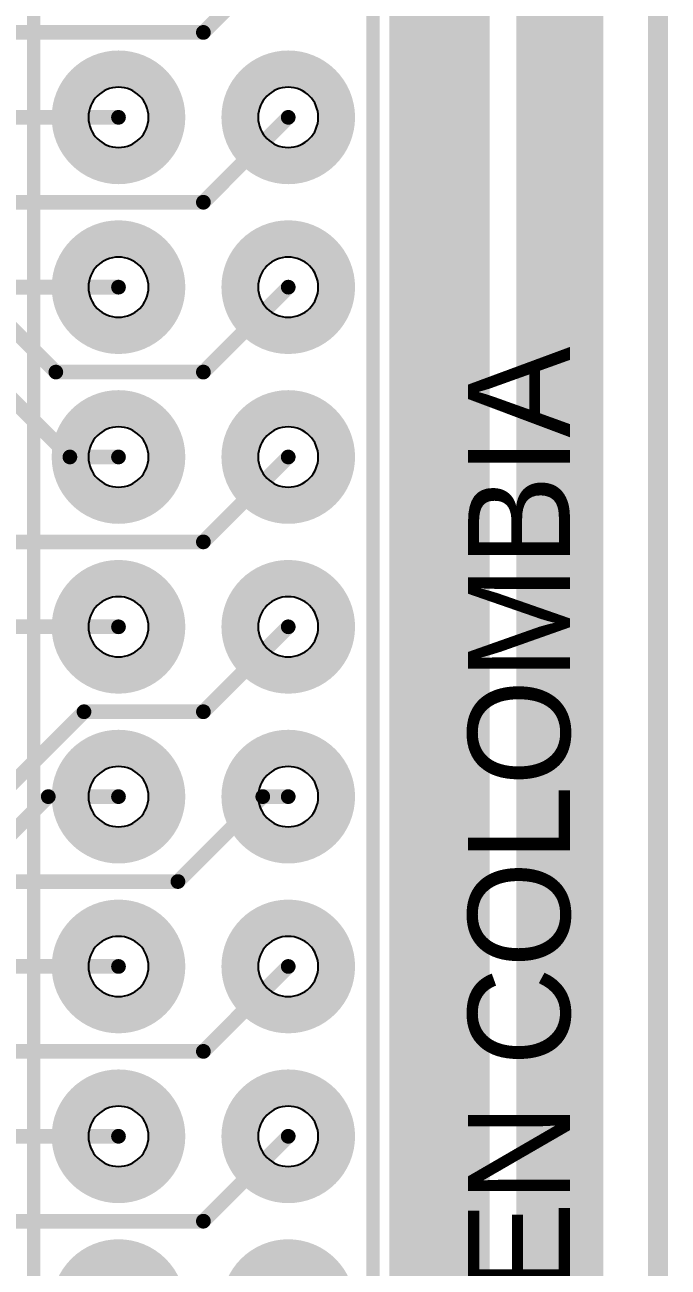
# Model space of a CAD drawing. Extents: x 0.11 to 5.41, y 1.37 to 6.94.
# Drawn here: x 5.02 to 5.399, y 4.753 to 5.484 of the extents above; entities that cross this region are included whole.
import ezdxf

# ---------------------------------------------------------------- set-up
doc = ezdxf.new("R2010")
doc.units = 0
doc.layers.get('0').update_dxf_attribs({"linetype": 'CONTINUOUS'})
for name, color, linetype in [('BOTTOMLAYER', 5, 'CONTINUOUS'), ('BOTTOMSOLDER', 6, 'CONTINUOUS'), ('DRILLDRAWING', 1, 'CONTINUOUS'), ('KEEPOUTLAYER', 6, 'CONTINUOUS'), ('MECHANICAL1', 6, 'CONTINUOUS'), ('MULTILAYER', 9, 'CONTINUOUS'), ('TOPLAYER', 1, 'CONTINUOUS'), ('TOPOVERLAY', 2, 'CONTINUOUS'), ('TOPSOLDER', 216, 'CONTINUOUS')]:
    doc.layers.add(name, color=color, linetype=linetype)

# ---------------------------------------------------------------- blocks, each defined once
blk = doc.blocks.new('HDR2X20_1')
at = {"layer": 'BOTTOMLAYER', "const_width": 0.01181}
for points in [[(0.67638, 0.1, 1), (0.72362, 0.1, 1)], [(0.77638, 0.1, 1), (0.82362, 0.1, 1)], [(0.87638, 0.1, 1), (0.92362, 0.1, 1)], [(0.97638, 0.1, 1), (1.02362, 0.1, 1)], [(1.07638, 0.1, 1), (1.12362, 0.1, 1)], [(1.17638, 0.1, 1), (1.22362, 0.1, 1)], [(1.27638, 0.1, 1), (1.32362, 0.1, 1)], [(1.37638, 0.1, 1), (1.42362, 0.1, 1)], [(0.67638, 0, 1), (0.72362, 0, 1)], [(0.77638, 0, 1), (0.82362, 0, 1)], [(0.87638, 0, 1), (0.92362, 0, 1)], [(0.97638, 0, 1), (1.02362, 0, 1)], [(1.07638, 0, 1), (1.12362, 0, 1)], [(1.17638, 0, 1), (1.22362, 0, 1)], [(1.27638, 0, 1), (1.32362, 0, 1)], [(1.37638, 0, 1), (1.42362, 0, 1)]]:
    blk.add_lwpolyline(points, format="xyb", close=True, dxfattribs=at)
at = {"layer": 'BOTTOMSOLDER', "const_width": 0.02165}
for points in [[(0.67146, 0.1, 1), (0.72854, 0.1, 1)], [(0.77146, 0.1, 1), (0.82854, 0.1, 1)], [(0.87146, 0.1, 1), (0.92854, 0.1, 1)], [(0.97146, 0.1, 1), (1.02854, 0.1, 1)], [(1.07146, 0.1, 1), (1.12854, 0.1, 1)], [(1.17146, 0.1, 1), (1.22854, 0.1, 1)], [(1.27146, 0.1, 1), (1.32854, 0.1, 1)], [(1.37146, 0.1, 1), (1.42854, 0.1, 1)], [(0.67146, 0, 1), (0.72854, 0, 1)], [(0.77146, 0, 1), (0.82854, 0, 1)], [(0.87146, 0, 1), (0.92854, 0, 1)], [(0.97146, 0, 1), (1.02854, 0, 1)], [(1.07146, 0, 1), (1.12854, 0, 1)], [(1.17146, 0, 1), (1.22854, 0, 1)], [(1.27146, 0, 1), (1.32854, 0, 1)], [(1.37146, 0, 1), (1.42854, 0, 1)]]:
    blk.add_lwpolyline(points, format="xyb", close=True, dxfattribs=at)
at = {"layer": 'DRILLDRAWING'}
for points in [[(0.78228, 0.1, 1), (0.81772, 0.1, 1)], [(0.88228, 0.1, 1), (0.91772, 0.1, 1)], [(0.98228, 0.1, 1), (1.01772, 0.1, 1)], [(1.08228, 0.1, 1), (1.11772, 0.1, 1)], [(1.18228, 0.1, 1), (1.21772, 0.1, 1)], [(1.28228, 0.1, 1), (1.31772, 0.1, 1)], [(1.38228, 0.1, 1), (1.41772, 0.1, 1)], [(0.78228, 0, 1), (0.81772, 0, 1)], [(0.88228, 0, 1), (0.91772, 0, 1)], [(0.98228, 0, 1), (1.01772, 0, 1)], [(1.08228, 0, 1), (1.11772, 0, 1)], [(1.18228, 0, 1), (1.21772, 0, 1)], [(1.28228, 0, 1), (1.31772, 0, 1)], [(1.38228, 0, 1), (1.41772, 0, 1)]]:
    blk.add_lwpolyline(points, format="xyb", close=True, dxfattribs=at)
at = {"layer": 'MULTILAYER', "const_width": 0.01181}
for points in [[(0.67638, 0.1, 1), (0.72362, 0.1, 1)], [(0.77638, 0.1, 1), (0.82362, 0.1, 1)], [(0.87638, 0.1, 1), (0.92362, 0.1, 1)], [(0.97638, 0.1, 1), (1.02362, 0.1, 1)], [(1.07638, 0.1, 1), (1.12362, 0.1, 1)], [(1.17638, 0.1, 1), (1.22362, 0.1, 1)], [(1.27638, 0.1, 1), (1.32362, 0.1, 1)], [(1.37638, 0.1, 1), (1.42362, 0.1, 1)], [(0.67638, 0, 1), (0.72362, 0, 1)], [(0.77638, 0, 1), (0.82362, 0, 1)], [(0.87638, 0, 1), (0.92362, 0, 1)], [(0.97638, 0, 1), (1.02362, 0, 1)], [(1.07638, 0, 1), (1.12362, 0, 1)], [(1.17638, 0, 1), (1.22362, 0, 1)], [(1.27638, 0, 1), (1.32362, 0, 1)], [(1.37638, 0, 1), (1.42362, 0, 1)]]:
    blk.add_lwpolyline(points, format="xyb", close=True, dxfattribs=at)
at = {"layer": 'TOPLAYER', "const_width": 0.01181}
for points in [[(0.67638, 0.1, 1), (0.72362, 0.1, 1)], [(0.77638, 0.1, 1), (0.82362, 0.1, 1)], [(0.87638, 0.1, 1), (0.92362, 0.1, 1)], [(0.97638, 0.1, 1), (1.02362, 0.1, 1)], [(1.07638, 0.1, 1), (1.12362, 0.1, 1)], [(1.17638, 0.1, 1), (1.22362, 0.1, 1)], [(1.27638, 0.1, 1), (1.32362, 0.1, 1)], [(1.37638, 0.1, 1), (1.42362, 0.1, 1)], [(0.67638, 0, 1), (0.72362, 0, 1)], [(0.77638, 0, 1), (0.82362, 0, 1)], [(0.87638, 0, 1), (0.92362, 0, 1)], [(0.97638, 0, 1), (1.02362, 0, 1)], [(1.07638, 0, 1), (1.12362, 0, 1)], [(1.17638, 0, 1), (1.22362, 0, 1)], [(1.27638, 0, 1), (1.32362, 0, 1)], [(1.37638, 0, 1), (1.42362, 0, 1)]]:
    blk.add_lwpolyline(points, format="xyb", close=True, dxfattribs=at)
at = {"layer": 'TOPOVERLAY', "const_width": 0.00787}
for points in [[(-0.05, 0.15), (1.95, 0.15)], [(-0.05, -0.05), (1.95, -0.05)]]:
    blk.add_lwpolyline(points, dxfattribs=at)
at = {"layer": 'TOPSOLDER', "const_width": 0.02165}
for points in [[(0.67146, 0.1, 1), (0.72854, 0.1, 1)], [(0.77146, 0.1, 1), (0.82854, 0.1, 1)], [(0.87146, 0.1, 1), (0.92854, 0.1, 1)], [(0.97146, 0.1, 1), (1.02854, 0.1, 1)], [(1.07146, 0.1, 1), (1.12854, 0.1, 1)], [(1.17146, 0.1, 1), (1.22854, 0.1, 1)], [(1.27146, 0.1, 1), (1.32854, 0.1, 1)], [(1.37146, 0.1, 1), (1.42854, 0.1, 1)], [(0.67146, 0, 1), (0.72854, 0, 1)], [(0.77146, 0, 1), (0.82854, 0, 1)], [(0.87146, 0, 1), (0.92854, 0, 1)], [(0.97146, 0, 1), (1.02854, 0, 1)], [(1.07146, 0, 1), (1.12854, 0, 1)], [(1.17146, 0, 1), (1.22854, 0, 1)], [(1.27146, 0, 1), (1.32854, 0, 1)], [(1.37146, 0, 1), (1.42854, 0, 1)]]:
    blk.add_lwpolyline(points, format="xyb", close=True, dxfattribs=at)

msp = doc.modelspace()

# ---------------------------------------------------------------- linework, layer by layer
at = {"layer": 'BOTTOMLAYER'}
for points, const_width in [([(5.335, 3.97), (5.335, 6.40319)], 0.05118), ([(5.26417, 3.99417), (5.26417, 6.15083)], 0.05906)]:
    msp.add_lwpolyline(points, dxfattribs=dict(at, const_width=const_width))
at = {"layer": 'KEEPOUTLAYER', "const_width": 0.01181}
msp.add_lwpolyline([(5.39291, 3.01), (5.39291, 6.935)], dxfattribs=at)
at = {"layer": 'MECHANICAL1', "const_width": 0.01}
msp.add_lwpolyline([(5.39291, 2.725), (5.39291, 6.925)], dxfattribs=at)
at = {"layer": 'TOPLAYER', "const_width": 0.00866}
for points in [[(5.125, 5.48), (5.175, 5.53)], [(4.82402, 5.49407), (5.03808, 5.28)], [(4.9524, 5.48), (5.125, 5.48)], [(4.97165, 5.43), (5.075, 5.43)], [(5.125, 5.38), (5.175, 5.43)], [(4.99224, 5.38), (5.125, 5.38)], [(4.9402, 5.33618), (5.04638, 5.23)], [(5.01425, 5.33), (5.075, 5.33)], [(5.125, 5.28), (5.175, 5.33)], [(5.03808, 5.28), (5.125, 5.28)], [(5.04638, 5.23), (5.075, 5.23)], [(5.125, 5.18), (5.175, 5.23)], [(4.96637, 5.18), (5.125, 5.18)], [(4.9902, 5.13), (5.075, 5.13)], [(5.125, 5.08), (5.175, 5.13)], [(4.98413, 5.00945), (5.05469, 5.08)], [(5.05469, 5.08), (5.125, 5.08)], [(4.98907, 4.98543), (5.03364, 5.03)], [(5.03364, 5.03), (5.075, 5.03)], [(5.11, 4.98), (5.16, 5.03)], [(5.16, 5.03), (5.175, 5.03)], [(5.01259, 4.98), (5.11, 4.98)], [(4.07756, 4.93), (5.075, 4.93)], [(5.125, 4.88), (5.175, 4.93)], [(4.98535, 4.88), (5.125, 4.88)], [(4.9885, 4.83), (5.075, 4.83)], [(5.125, 4.78), (5.175, 4.83)], [(4.96976, 4.78), (5.125, 4.78)]]:
    msp.add_lwpolyline(points, dxfattribs=at)
at = {"layer": 'TOPLAYER', "const_width": 0.00433}
for points in [[(5.12283, 5.48, 1), (5.12717, 5.48, 1)], [(5.12283, 5.48, 1), (5.12717, 5.48, 1)], [(5.07283, 5.43, 1), (5.07717, 5.43, 1)], [(5.17283, 5.43, 1), (5.17717, 5.43, 1)], [(5.12283, 5.38, 1), (5.12717, 5.38, 1)], [(5.12283, 5.38, 1), (5.12717, 5.38, 1)], [(5.07283, 5.33, 1), (5.07717, 5.33, 1)], [(5.17283, 5.33, 1), (5.17717, 5.33, 1)], [(5.03592, 5.28, 1), (5.04025, 5.28, 1)], [(5.03592, 5.28, 1), (5.04025, 5.28, 1)], [(5.12283, 5.28, 1), (5.12717, 5.28, 1)], [(5.12283, 5.28, 1), (5.12717, 5.28, 1)], [(5.04421, 5.23, 1), (5.04854, 5.23, 1)], [(5.04421, 5.23, 1), (5.04854, 5.23, 1)], [(5.07283, 5.23, 1), (5.07717, 5.23, 1)], [(5.17283, 5.23, 1), (5.17717, 5.23, 1)], [(5.12283, 5.18, 1), (5.12717, 5.18, 1)], [(5.12283, 5.18, 1), (5.12717, 5.18, 1)], [(5.07283, 5.13, 1), (5.07717, 5.13, 1)], [(5.17283, 5.13, 1), (5.17717, 5.13, 1)], [(5.05252, 5.08, 1), (5.05685, 5.08, 1)], [(5.05252, 5.08, 1), (5.05685, 5.08, 1)], [(5.12283, 5.08, 1), (5.12717, 5.08, 1)], [(5.12283, 5.08, 1), (5.12717, 5.08, 1)], [(5.03147, 5.03, 1), (5.0358, 5.03, 1)], [(5.03147, 5.03, 1), (5.0358, 5.03, 1)], [(5.07283, 5.03, 1), (5.07717, 5.03, 1)], [(5.15783, 5.03, 1), (5.16217, 5.03, 1)], [(5.15783, 5.03, 1), (5.16217, 5.03, 1)], [(5.17283, 5.03, 1), (5.17717, 5.03, 1)], [(5.10783, 4.98, 1), (5.11217, 4.98, 1)], [(5.10783, 4.98, 1), (5.11217, 4.98, 1)], [(5.07283, 4.93, 1), (5.07717, 4.93, 1)], [(5.17283, 4.93, 1), (5.17717, 4.93, 1)], [(5.12283, 4.88, 1), (5.12717, 4.88, 1)], [(5.12283, 4.88, 1), (5.12717, 4.88, 1)], [(5.07283, 4.83, 1), (5.07717, 4.83, 1)], [(5.17283, 4.83, 1), (5.17717, 4.83, 1)], [(5.12283, 4.78, 1), (5.12717, 4.78, 1)], [(5.12283, 4.78, 1), (5.12717, 4.78, 1)]]:
    msp.add_lwpolyline(points, format="xyb", close=True, dxfattribs=at)

# ---------------------------------------------------------------- block references
at = {"rotation": 90}
msp.add_blockref('HDR2X20_1', (5.175, 4.03), dxfattribs=at)

# ---------------------------------------------------------------- texts
at = {"layer": 'TOPOVERLAY'}
msp.add_text('HECHO EN COLOMBIA', height=0.06, rotation=90, dxfattribs=at).set_placement((5.34094, 4.42563))

doc.saveas('drawing.dxf')
